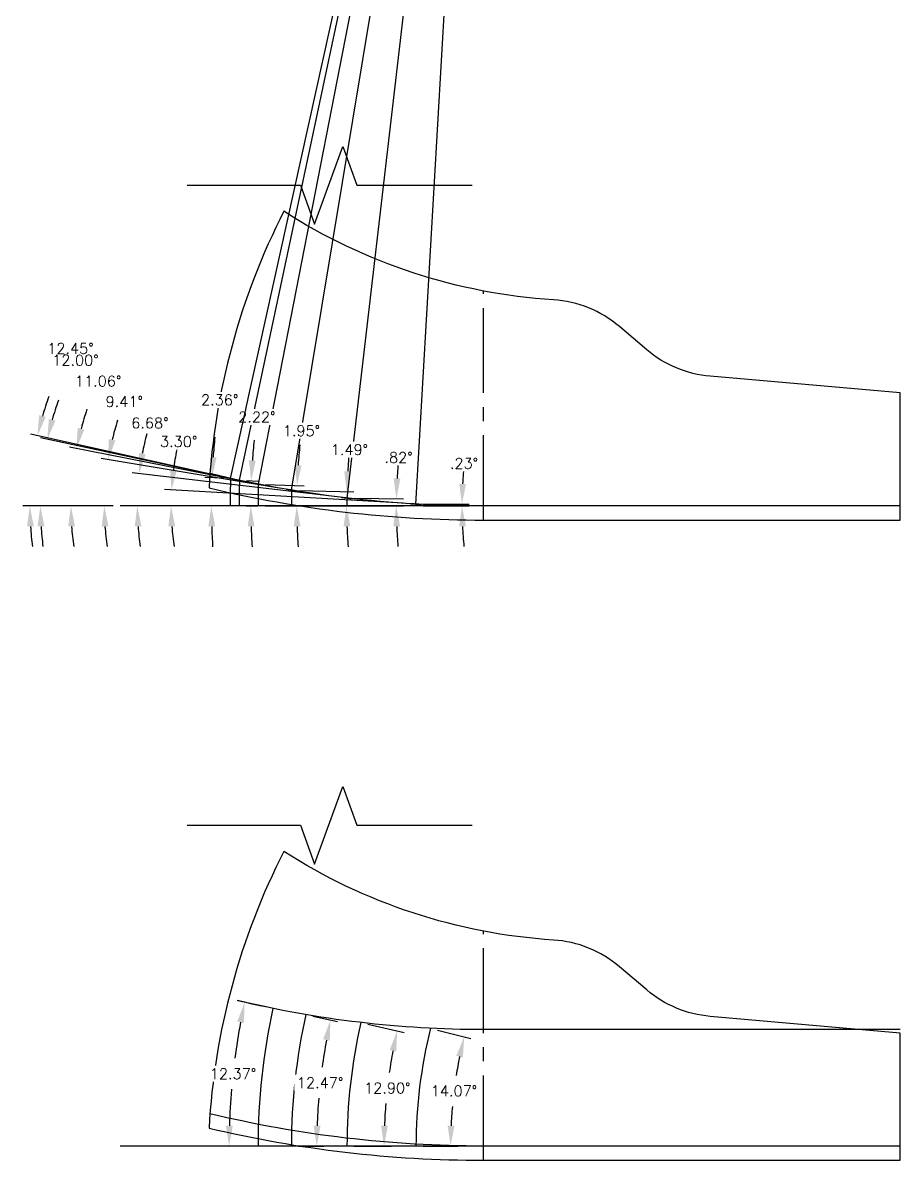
# Model space of a CAD drawing. Extents: x 34 to 150, y -20 to 22.
# Drawn here: x 116.43 to 124.19, y -20.41 to -10.35 of the extents above; entities that cross this region are included whole.
import ezdxf

# ---------------------------------------------------------------- set-up
doc = ezdxf.new("R2010")
doc.units = 0
doc.header["$MEASUREMENT"] = 0
doc.header["$PDMODE"] = 35
doc.linetypes.add('CENTER2', pattern=[1.125, 0.75, -0.125, 0.125, -0.125])
doc.layers.get('0').update_dxf_attribs({"linetype": 'CONTINUOUS'})
doc.layers.get('Defpoints').update_dxf_attribs({"color": 10, "linetype": 'CONTINUOUS'})
for name, color, linetype in [('CLine', 5, 'CENTER2'), ('Dims', 4, 'CONTINUOUS'), ('TEXT', 3, 'CONTINUOUS')]:
    doc.layers.add(name, color=color, linetype=linetype)
doc.styles.add('RomanS', font='romans')
doc.dimstyles.get("Standard").update_dxf_attribs({"dimtxt": 0.094, "dimasz": 0.18, "dimexe": 0.0625, "dimexo": 0.0625, "dimgap": 0.09, "dimtad": 0, "dimtih": 1, "dimtoh": 1, "dimdec": 4, "dimzin": 4, "dimdsep": 46, "dimtxsty": 'RomanS', "dimcen": 0.09, "dimazin": 1, "dimtfac": 1, "dimtdec": 4, "dimtofl": 0, "dimtmove": 0, "dimatfit": 1, "dimfxl": 1, "dimtfill": 1, "dimtolj": 1, "dimtzin": 0, "dimarcsym": 0})

# ---------------------------------------------------------------- blocks, each defined once
blk = doc.blocks.new('*D454')
at = {"layer": 'Defpoints', "color": 0, "transparency": 16777216}
for p in [(117.744, -14.574), (117.293, -14.621), (119.861, -14.601), (119.961, -14.607), (120.507, -14.621)]:
    blk.add_point(p, dxfattribs=at)
at = {"layer": 'Dims', "color": 0, "lineweight": -2, "transparency": 16777216}
blk.add_line((119.798, -14.597), (117.686, -14.475), dxfattribs=at)
for start, end in [(168.3327, 172.5176), (184.1849, 188.3697)]:
    blk.add_arc((120.209, -14.621), 2.465, start, end, dxfattribs=at)
at = {"layer": 'Dims', "color": 0, "transparency": 16777216}
for points in [[(117.795, -14.303), (117.735, -14.297), (117.748, -14.479)], [(117.72, -14.802), (117.78, -14.8), (117.744, -14.621)]]:
    blk.add_solid(points, dxfattribs=at)
at = {"layer": 'Dims', "color": 0, "transparency": 16777216, "insert": (117.811, -14.051), "char_height": 0.094, "attachment_point": 5, "style": 'RomanS', "bg_fill": 3, "box_fill_scale": 1.25, "bg_fill_color": 256, "bg_fill_true_color": 13158600, "bg_fill_transparency": 0}
blk.add_mtext('\\A1;3.30°', dxfattribs=at)
blk = doc.blocks.new('*D455')
at = {"layer": 'Defpoints', "color": 0, "transparency": 16777216}
for p in [(117.447, -14.525), (119.251, -14.545), (119.35, -14.556), (117.293, -14.621), (120.507, -14.621)]:
    blk.add_point(p, dxfattribs=at)
at = {"layer": 'Dims', "color": 0, "lineweight": -2, "transparency": 16777216}
blk.add_line((119.189, -14.537), (117.4, -14.328), dxfattribs=at)
for start, end in [(164.9212, 169.1202), (184.199, 188.3981)]:
    blk.add_arc((119.902, -14.621), 2.457, start, end, dxfattribs=at)
at = {"layer": 'Dims', "color": 0, "transparency": 16777216}
for points in [[(117.519, -14.162), (117.46, -14.153), (117.462, -14.335)], [(117.422, -14.802), (117.482, -14.8), (117.445, -14.621)]]:
    blk.add_solid(points, dxfattribs=at)
at = {"layer": 'Dims', "color": 0, "transparency": 16777216, "insert": (117.557, -13.887), "char_height": 0.094, "attachment_point": 5, "style": 'RomanS', "bg_fill": 3, "box_fill_scale": 1.25, "bg_fill_color": 256, "bg_fill_true_color": 13158600, "bg_fill_transparency": 0}
blk.add_mtext('\\A1;6.68°', dxfattribs=at)
blk = doc.blocks.new('*D456')
at = {"layer": 'Defpoints', "color": 0, "transparency": 16777216}
for p in [(117.157, -14.484), (118.761, -14.473), (118.86, -14.489), (117.293, -14.621), (120.507, -14.621)]:
    blk.add_point(p, dxfattribs=at)
at = {"layer": 'Dims', "color": 0, "lineweight": -2, "transparency": 16777216}
for p, q in [((118.699, -14.463), (117.125, -14.202)), ((117.231, -14.621), (117.091, -14.621))]:
    blk.add_line(p, q, dxfattribs=at)
for start, end in [(162.3337, 166.4598), (184.1261, 188.2521)]:
    blk.add_arc((119.653, -14.621), 2.5, start, end, dxfattribs=at)
at = {"layer": 'Dims', "color": 0, "transparency": 16777216}
for points in [[(117.252, -14.042), (117.193, -14.03), (117.187, -14.212)], [(117.13, -14.802), (117.19, -14.8), (117.153, -14.621)]]:
    blk.add_solid(points, dxfattribs=at)
at = {"layer": 'Dims', "color": 0, "transparency": 16777216, "insert": (117.33, -13.698), "char_height": 0.094, "attachment_point": 5, "style": 'RomanS', "bg_fill": 3, "box_fill_scale": 1.25, "bg_fill_color": 256, "bg_fill_true_color": 13158600, "bg_fill_transparency": 0}
blk.add_mtext('\\A1;9.41°', dxfattribs=at)
blk = doc.blocks.new('*D457')
at = {"layer": 'Defpoints', "color": 0, "transparency": 16777216}
for p in [(116.863, -14.451), (118.467, -14.418), (118.565, -14.438), (117.293, -14.621), (120.507, -14.621)]:
    blk.add_point(p, dxfattribs=at)
at = {"layer": 'Dims', "color": 0, "lineweight": -2, "transparency": 16777216}
for p, q in [((118.406, -14.406), (116.846, -14.101)), ((117.231, -14.621), (116.795, -14.621))]:
    blk.add_line(p, q, dxfattribs=at)
for start, end in [(161.1352, 165.0354), (183.9002, 187.8004)]:
    blk.add_arc((119.503, -14.621), 2.645, start, end, dxfattribs=at)
at = {"layer": 'Dims', "color": 0, "transparency": 16777216}
for points in [[(116.977, -13.945), (116.918, -13.931), (116.907, -14.113)], [(116.834, -14.802), (116.894, -14.8), (116.858, -14.621)]]:
    blk.add_solid(points, dxfattribs=at)
at = {"layer": 'Dims', "color": 0, "transparency": 16777216, "insert": (117.099, -13.517), "char_height": 0.094, "attachment_point": 5, "style": 'RomanS', "bg_fill": 3, "box_fill_scale": 1.25, "bg_fill_color": 256, "bg_fill_true_color": 13158600, "bg_fill_transparency": 0}
blk.add_mtext('\\A1;11.06°', dxfattribs=at)
blk = doc.blocks.new('*D458')
at = {"layer": 'Defpoints', "color": 0, "transparency": 16777216}
for p in [(118.301, -14.384), (116.594, -14.423), (118.399, -14.404), (117.293, -14.621), (120.507, -14.621)]:
    blk.add_point(p, dxfattribs=at)
at = {"layer": 'Dims', "color": 0, "lineweight": -2, "transparency": 16777216}
for p, q in [((118.24, -14.371), (116.588, -14.019)), ((117.231, -14.621), (116.525, -14.621))]:
    blk.add_line(p, q, dxfattribs=at)
for start, end in [(160.7034, 164.3495), (183.646, 187.2921)]:
    blk.add_arc((119.417, -14.621), 2.829, start, end, dxfattribs=at)
at = {"layer": 'Dims', "color": 0, "transparency": 16777216}
for points in [[(116.722, -13.865), (116.663, -13.851), (116.649, -14.032)], [(116.563, -14.802), (116.623, -14.8), (116.588, -14.621)]]:
    blk.add_solid(points, dxfattribs=at)
at = {"layer": 'Dims', "color": 0, "transparency": 16777216, "insert": (116.898, -13.332), "char_height": 0.094, "attachment_point": 5, "style": 'RomanS', "bg_fill": 3, "box_fill_scale": 1.25, "bg_fill_color": 256, "bg_fill_true_color": 13158600, "bg_fill_transparency": 0}
blk.add_mtext('\\A1;12.00°', dxfattribs=at)
blk = doc.blocks.new('*D459')
at = {"layer": 'Defpoints', "color": 0, "transparency": 16777216}
for p in [(119.911, -14.604), (119.911, -14.621), (120.318, -14.616), (124.195, -14.621)]:
    blk.add_point(p, dxfattribs=at)
at = {"layer": 'Dims', "color": 0, "lineweight": -2, "transparency": 16777216}
for p, q in [((119.973, -14.604), (120.38, -14.606)), ((119.973, -14.621), (120.38, -14.621))]:
    blk.add_line(p, q, dxfattribs=at)
for start, end in [(174.4497, 177.11), (182.6603, 185.3206)]:
    blk.add_arc((124.195, -14.621), 3.877, start, end, dxfattribs=at)
at = {"layer": 'Dims', "color": 0, "transparency": 16777216}
for points in [[(120.353, -14.426), (120.293, -14.425), (120.318, -14.605)], [(120.292, -14.802), (120.352, -14.8), (120.318, -14.621)]]:
    blk.add_solid(points, dxfattribs=at)
at = {"layer": 'Dims', "color": 0, "transparency": 16777216, "insert": (120.336, -14.244), "char_height": 0.094, "attachment_point": 5, "style": 'RomanS', "bg_fill": 3, "box_fill_scale": 1.25, "bg_fill_color": 256, "bg_fill_true_color": 13158600, "bg_fill_transparency": 0}
blk.add_mtext('\\A1;.23°', dxfattribs=at)
blk = doc.blocks.new('*D460')
at = {"layer": 'Defpoints', "color": 0, "transparency": 16777216}
for p in [(119.3, -14.55), (119.3, -14.621), (119.737, -14.599), (124.195, -14.621)]:
    blk.add_point(p, dxfattribs=at)
at = {"layer": 'Dims', "color": 0, "lineweight": -2, "transparency": 16777216}
for p, q in [((119.363, -14.551), (119.799, -14.558)), ((119.362, -14.621), (119.799, -14.621))]:
    blk.add_line(p, q, dxfattribs=at)
for start, end in [(174.5487, 176.8621), (182.3133, 184.6266)]:
    blk.add_arc((124.195, -14.621), 4.458, start, end, dxfattribs=at)
at = {"layer": 'Dims', "color": 0, "transparency": 16777216}
for points in [[(119.773, -14.378), (119.713, -14.376), (119.737, -14.557)], [(119.71, -14.801), (119.77, -14.8), (119.736, -14.621)]]:
    blk.add_solid(points, dxfattribs=at)
at = {"layer": 'Dims', "color": 0, "transparency": 16777216, "insert": (119.757, -14.192), "char_height": 0.094, "attachment_point": 5, "style": 'RomanS', "bg_fill": 3, "box_fill_scale": 1.25, "bg_fill_color": 256, "bg_fill_true_color": 13158600, "bg_fill_transparency": 0}
blk.add_mtext('\\A1;.82°', dxfattribs=at)
blk = doc.blocks.new('*D461')
at = {"layer": 'Defpoints', "color": 0, "transparency": 16777216}
for p in [(118.81, -14.481), (119.297, -14.579), (118.809, -14.621), (124.195, -14.621)]:
    blk.add_point(p, dxfattribs=at)
at = {"layer": 'Dims', "color": 0, "lineweight": -2, "transparency": 16777216}
for p, q in [((118.873, -14.483), (119.361, -14.495)), ((118.871, -14.621), (119.359, -14.621))]:
    blk.add_line(p, q, dxfattribs=at)
for start, end in [(174.3024, 176.408), (182.1055, 184.211)]:
    blk.add_arc((124.195, -14.621), 4.898, start, end, dxfattribs=at)
at = {"layer": 'Dims', "color": 0, "transparency": 16777216}
for points in [[(119.336, -14.315), (119.276, -14.313), (119.298, -14.494)], [(119.27, -14.801), (119.33, -14.8), (119.296, -14.621)]]:
    blk.add_solid(points, dxfattribs=at)
at = {"layer": 'Dims', "color": 0, "transparency": 16777216, "insert": (119.322, -14.123), "char_height": 0.094, "attachment_point": 5, "style": 'RomanS', "bg_fill": 3, "box_fill_scale": 1.25, "bg_fill_color": 256, "bg_fill_true_color": 13158600, "bg_fill_transparency": 0}
blk.add_mtext('\\A1;1.49°', dxfattribs=at)
blk = doc.blocks.new('*D462')
at = {"layer": 'Defpoints', "color": 0, "transparency": 16777216}
for p in [(118.516, -14.428), (118.856, -14.56), (118.513, -14.621), (124.195, -14.621)]:
    blk.add_point(p, dxfattribs=at)
at = {"layer": 'Dims', "color": 0, "lineweight": -2, "transparency": 16777216}
for p, q in [((118.579, -14.43), (118.922, -14.442)), ((118.576, -14.621), (118.918, -14.621))]:
    blk.add_line(p, q, dxfattribs=at)
for start, end in [(174.1914, 176.1232), (181.9318, 183.8635)]:
    blk.add_arc((124.195, -14.621), 5.339, start, end, dxfattribs=at)
at = {"layer": 'Dims', "color": 0, "transparency": 16777216}
for points in [[(118.898, -14.261), (118.838, -14.258), (118.859, -14.44)], [(118.829, -14.801), (118.889, -14.8), (118.856, -14.621)]]:
    blk.add_solid(points, dxfattribs=at)
at = {"layer": 'Dims', "color": 0, "transparency": 16777216, "insert": (118.898, -13.956), "char_height": 0.094, "attachment_point": 5, "style": 'RomanS', "bg_fill": 3, "box_fill_scale": 1.25, "bg_fill_color": 256, "bg_fill_true_color": 13158600, "bg_fill_transparency": 0}
blk.add_mtext('\\A1;1.95°', dxfattribs=at)
blk = doc.blocks.new('*D463')
at = {"layer": 'Defpoints', "color": 0, "transparency": 16777216}
for p in [(118.35, -14.394), (118.45, -14.547), (118.345, -14.621), (124.195, -14.621)]:
    blk.add_point(p, dxfattribs=at)
at = {"layer": 'Dims', "color": 0, "lineweight": -2, "transparency": 16777216}
for p, q in [((118.412, -14.396), (118.516, -14.4)), ((118.408, -14.621), (118.512, -14.621))]:
    blk.add_line(p, q, dxfattribs=at)
for start, end in [(174.1873, 175.9822), (181.795, 183.5899)]:
    blk.add_arc((124.195, -14.621), 5.746, start, end, dxfattribs=at)
at = {"layer": 'Dims', "color": 0, "transparency": 16777216}
for points in [[(118.493, -14.22), (118.433, -14.217), (118.453, -14.398)], [(118.422, -14.801), (118.482, -14.8), (118.449, -14.621)]]:
    blk.add_solid(points, dxfattribs=at)
at = {"layer": 'Dims', "color": 0, "transparency": 16777216, "insert": (118.503, -13.834), "char_height": 0.094, "attachment_point": 5, "style": 'RomanS', "bg_fill": 3, "box_fill_scale": 1.25, "bg_fill_color": 256, "bg_fill_true_color": 13158600, "bg_fill_transparency": 0}
blk.add_mtext('\\A1;2.22°', dxfattribs=at)
blk = doc.blocks.new('*D548')
at = {"layer": 'Defpoints', "color": 0, "transparency": 16777216}
for p in [(118.222, -14.366), (116.502, -14.412), (118.319, -14.388), (117.293, -14.621), (120.507, -14.621)]:
    blk.add_point(p, dxfattribs=at)
at = {"layer": 'Dims', "color": 0, "lineweight": -2, "transparency": 16777216}
for p, q in [((118.161, -14.353), (116.501, -13.986)), ((117.231, -14.621), (116.432, -14.621))]:
    blk.add_line(p, q, dxfattribs=at)
for start, end in [(160.3895, 163.9693), (183.5798, 187.1597)]:
    blk.add_arc((119.376, -14.621), 2.881, start, end, dxfattribs=at)
at = {"layer": 'Dims', "color": 0, "transparency": 16777216}
for points in [[(116.635, -13.833), (116.577, -13.818), (116.562, -14)], [(116.47, -14.802), (116.53, -14.8), (116.494, -14.621)]]:
    blk.add_solid(points, dxfattribs=at)
at = {"layer": 'Dims', "color": 0, "transparency": 16777216, "insert": (116.854, -13.228), "char_height": 0.094, "attachment_point": 5, "style": 'RomanS', "bg_fill": 3, "box_fill_scale": 1.25, "bg_fill_color": 256, "bg_fill_true_color": 13158600, "bg_fill_transparency": 0}
blk.add_mtext('\\A1;12.45°', dxfattribs=at)
blk = doc.blocks.new('*D549')
at = {"layer": 'Defpoints', "color": 0, "transparency": 16777216}
for p in [(118.271, -14.377), (118.102, -14.537), (118.266, -14.621), (124.195, -14.621)]:
    blk.add_point(p, dxfattribs=at)
at = {"layer": 'Dims', "color": 0, "lineweight": -2, "transparency": 16777216}
for p, q in [((118.208, -14.374), (118.044, -14.368)), ((118.203, -14.621), (118.039, -14.621))]:
    blk.add_line(p, q, dxfattribs=at)
for start, end in [(174.2566, 175.949), (181.6924, 183.3849)]:
    blk.add_arc((124.195, -14.621), 6.094, start, end, dxfattribs=at)
at = {"layer": 'Dims', "color": 0, "transparency": 16777216}
for points in [[(118.146, -14.192), (118.086, -14.189), (118.106, -14.37)], [(118.074, -14.801), (118.134, -14.8), (118.101, -14.621)]]:
    blk.add_solid(points, dxfattribs=at)
at = {"layer": 'Dims', "color": 0, "transparency": 16777216, "insert": (118.174, -13.683), "char_height": 0.094, "attachment_point": 5, "style": 'RomanS', "bg_fill": 3, "box_fill_scale": 1.25, "bg_fill_color": 256, "bg_fill_true_color": 13158600, "bg_fill_transparency": 0}
blk.add_mtext('\\A1;2.36°', dxfattribs=at)
blk = doc.blocks.new('*D587')
at = {"layer": 'Defpoints', "color": 0, "transparency": 16777216}
for p in [(120.039, -19.24), (120.271, -19.633), (119.911, -20.282), (124.195, -20.282)]:
    blk.add_point(p, dxfattribs=at)
at = {"layer": 'TEXT', "color": 0, "lineweight": -2, "transparency": 16777216}
for p, q in [((120.1, -19.255), (120.397, -19.33)), ((119.973, -20.282), (120.28, -20.282))]:
    blk.add_line(p, q, dxfattribs=at)
for start, end in [(168.5204, 170.9706), (174.9482, 177.407)]:
    blk.add_arc((124.195, -20.282), 3.978, start, end, dxfattribs=at)
at = {"layer": 'TEXT', "color": 0, "transparency": 16777216}
for points in [[(120.268, -19.483), (120.326, -19.497), (120.337, -19.314)], [(120.251, -20.102), (120.191, -20.101), (120.217, -20.282)]]:
    blk.add_solid(points, dxfattribs=at)
at = {"layer": 'TEXT', "color": 0, "transparency": 16777216, "insert": (120.247, -19.794), "char_height": 0.094, "attachment_point": 5, "style": 'RomanS', "bg_fill": 3, "box_fill_scale": 1.25, "bg_fill_color": 256, "bg_fill_true_color": 13158600, "bg_fill_transparency": 0}
blk.add_mtext('\\A1;14.07°', dxfattribs=at)
blk = doc.blocks.new('*D588')
at = {"layer": 'Defpoints', "color": 0, "transparency": 16777216}
for p in [(119.424, -19.189), (119.68, -19.599), (119.3, -20.282), (124.195, -20.282)]:
    blk.add_point(p, dxfattribs=at)
at = {"layer": 'TEXT', "color": 0, "lineweight": -2, "transparency": 16777216}
for p, q in [((119.485, -19.202), (119.805, -19.276)), ((119.362, -20.282), (119.691, -20.282))]:
    blk.add_line(p, q, dxfattribs=at)
for start, end in [(169.3554, 171.8153), (175.2756, 177.7415)]:
    blk.add_arc((124.195, -20.282), 4.567, start, end, dxfattribs=at)
at = {"layer": 'TEXT', "color": 0, "transparency": 16777216}
for points in [[(119.678, -19.432), (119.736, -19.444), (119.744, -19.262)], [(119.662, -20.102), (119.602, -20.101), (119.628, -20.282)]]:
    blk.add_solid(points, dxfattribs=at)
at = {"layer": 'TEXT', "color": 0, "transparency": 16777216, "insert": (119.657, -19.768), "char_height": 0.094, "attachment_point": 5, "style": 'RomanS', "bg_fill": 3, "box_fill_scale": 1.25, "bg_fill_color": 256, "bg_fill_true_color": 13158600, "bg_fill_transparency": 0}
blk.add_mtext('\\A1;12.90°', dxfattribs=at)
blk = doc.blocks.new('*D589')
at = {"layer": 'Defpoints', "color": 0, "transparency": 16777216}
for p in [(118.936, -19.118), (119.087, -19.535), (118.809, -20.282), (124.195, -20.282)]:
    blk.add_point(p, dxfattribs=at)
at = {"layer": 'TEXT', "color": 0, "lineweight": -2, "transparency": 16777216}
for p, q in [((118.997, -19.132), (119.216, -19.18)), ((118.871, -20.282), (119.095, -20.282))]:
    blk.add_line(p, q, dxfattribs=at)
for start, end in [(169.5272, 172.2326), (175.2922, 178.0021)]:
    blk.add_arc((124.195, -20.282), 5.162, start, end, dxfattribs=at)
at = {"layer": 'TEXT', "color": 0, "transparency": 16777216}
for points in [[(119.089, -19.337), (119.148, -19.349), (119.154, -19.167)], [(119.066, -20.102), (119.006, -20.101), (119.033, -20.282)]]:
    blk.add_solid(points, dxfattribs=at)
at = {"layer": 'TEXT', "color": 0, "transparency": 16777216, "insert": (119.063, -19.721), "char_height": 0.094, "attachment_point": 5, "style": 'RomanS', "bg_fill": 3, "box_fill_scale": 1.25, "bg_fill_color": 256, "bg_fill_true_color": 13158600, "bg_fill_transparency": 0}
blk.add_mtext('\\A1;12.47°', dxfattribs=at)
blk = doc.blocks.new('*D590')
at = {"layer": 'Defpoints', "color": 0, "transparency": 16777216}
for p in [(118.645, -19.064), (118.319, -19.43), (118.513, -20.282), (124.195, -20.282)]:
    blk.add_point(p, dxfattribs=at)
at = {"layer": 'TEXT', "color": 0, "lineweight": -2, "transparency": 16777216}
for p, q in [((118.584, -19.051), (118.334, -18.996)), ((118.451, -20.282), (118.195, -20.282))]:
    blk.add_line(p, q, dxfattribs=at)
for start, end in [(169.3641, 172.4821), (175.1417, 178.2631)]:
    blk.add_arc((124.195, -20.282), 5.938, start, end, dxfattribs=at)
at = {"layer": 'TEXT', "color": 0, "transparency": 16777216}
for points in [[(118.33, -19.18), (118.388, -19.192), (118.395, -19.009)], [(118.29, -20.102), (118.23, -20.101), (118.257, -20.282)]]:
    blk.add_solid(points, dxfattribs=at)
at = {"layer": 'TEXT', "color": 0, "transparency": 16777216, "insert": (118.292, -19.642), "char_height": 0.094, "attachment_point": 5, "style": 'RomanS', "bg_fill": 3, "box_fill_scale": 1.25, "bg_fill_color": 256, "bg_fill_true_color": 13158600, "bg_fill_transparency": 0}
blk.add_mtext('\\A1;12.37°', dxfattribs=at)

msp = doc.modelspace()

# ---------------------------------------------------------------- linework, layer by layer
at = {"color": 0}
for p, q in [((120.50748, -14.62088), (117.29307, -14.62088)), ((120.50748, -20.28161), (117.29307, -20.28161))]:
    msp.add_line(p, q, dxfattribs=at)
at = {"linetype": 'Continuous', "flags": 128}
for points in [[(117.8878, -11.78396), (118.8878, -11.78396), (119.0128, -12.12739), (119.2628, -11.44052), (119.3878, -11.78396), (120.40866, -11.78396)], [(117.8878, -17.44468), (118.8878, -17.44468), (119.0128, -17.78812), (119.2628, -17.10125), (119.3878, -17.44468), (120.40866, -17.44468)]]:
    msp.add_lwpolyline(points, dxfattribs=at)
at = {"color": 0, "flags": 128}
for points in [[(121.12673, -12.79824, -0.12752335), (118.74241, -12.01506, 0.10457938), (118.07964, -14.46134, 0.05839981), (120.50748, -14.74588), (124.19498, -14.74588), (124.19498, -13.62088), (122.51258, -13.47369, -0.15554789), (121.95207, -13.23942), (121.71074, -13.03429, 0.16158945)], [(121.12673, -18.45897, -0.12752335), (118.74241, -17.67578, 0.10457938), (118.07964, -20.12206, 0.05839981), (120.50748, -20.40661), (124.19498, -20.40661), (124.19498, -19.28161), (122.51258, -19.13441, -0.15554789), (121.95207, -18.90015), (121.71074, -18.69501, 0.16158945)]]:
    msp.add_lwpolyline(points, format="xyb", close=True, dxfattribs=at)
at = {"layer": 'CLine'}
for p, q in [((120.50748, -14.74588), (120.50748, -12.7197)), ((120.50748, -20.40661), (120.50748, -18.38043))]:
    msp.add_line(p, q, dxfattribs=at)
at = {"layer": 'CLine', "color": 1, "linetype": 'Continuous', "flags": 128}
for points in [[(124.19498, -14.62088), (120.50748, -14.62088, -0.0589088), (118.08807, -14.33484)], [(124.19498, -19.25161), (120.50748, -19.25161, -0.0589088), (118.32826, -18.99396, -0.0589088)], [(124.19498, -20.28161), (120.50748, -20.28161, -0.0589088), (118.08807, -19.99556)]]:
    msp.add_lwpolyline(points, format="xyb", dxfattribs=at)
at = {"layer": 'Dims'}
for p, q in [((118.3496, -14.39399), (120.50748, -4.24588)), ((118.51639, -14.42803), (120.50748, -4.24588)), ((118.81044, -14.48115), (120.50748, -4.24588)), ((119.30049, -14.55043), (120.50748, -4.24588)), ((119.9107, -14.6037), (120.50748, -4.24588)), ((118.3007, -14.38359), (118.39851, -14.40439)), ((118.46732, -14.41844), (118.56547, -14.43763)), ((118.76112, -14.47297), (118.85977, -14.48933)), ((119.25083, -14.54462), (119.35015, -14.55625)), ((119.86078, -14.60083), (119.96061, -14.60658))]:
    msp.add_line(p, q, dxfattribs=at)
for radius, start in [(5.84978, 177.777184), (5.68186, 178.054938), (5.38635, 178.513458), (4.895, 179.175385), (4.28432, 179.770269)]:
    msp.add_arc((124.19498, -14.62088), radius, start, 180, dxfattribs=at)
at = {"layer": 'TEXT'}
for radius, start in [(5.68186, 167.627202), (5.38635, 167.529316), (4.895, 167.096846), (4.28432, 165.927389)]:
    msp.add_arc((124.19498, -20.28161), radius, start, 180, dxfattribs=at)

# ---------------------------------------------------------------- next in the draw order: dimensions: what is measured, and where the dimension line sits
at = {"layer": 'Dims'}
dim = msp.add_angular_dim_2l(base=(117.74434, -14.57359), line1=((120.50748, -14.62088), (117.29307, -14.62088)), line2=((119.86078, -14.60083), (119.96061, -14.60658)), dimstyle='Standard', dxfattribs=at)
dim.commit()
dim.dimension.update_dxf_attribs({"geometry": '*D454', "text_midpoint": (117.81067, -14.05097), "dimtype": 162})
at = {"layer": 'TEXT'}
dim = msp.add_angular_dim_3p(base=(120.27055, -19.6332), center=(124.19498, -20.28161), p1=(120.03924, -19.23987), p2=(119.91066, -20.28161), dimstyle='Standard', dxfattribs=at)
dim.commit()
dim.dimension.update_dxf_attribs({"geometry": '*D587', "text_midpoint": (120.2473, -19.79435)})

# ---------------------------------------------------------------- next in the draw order: dimensions: what is measured, and where the dimension line sits
at = {"layer": 'Dims'}
dim = msp.add_angular_dim_2l(base=(117.44714, -14.52542), line1=((120.50748, -14.62088), (117.29307, -14.62088)), line2=((119.25083, -14.54462), (119.35015, -14.55625)), dimstyle='Standard', dxfattribs=at)
dim.commit()
dim.dimension.update_dxf_attribs({"geometry": '*D455', "text_midpoint": (117.55738, -13.88728), "dimtype": 162})
at = {"layer": 'TEXT'}
dim = msp.add_angular_dim_3p(base=(119.67974, -19.59857), center=(124.19498, -20.28161), p1=(119.42359, -19.18853), p2=(119.29999, -20.28161), dimstyle='Standard', dxfattribs=at)
dim.commit()
dim.dimension.update_dxf_attribs({"geometry": '*D588', "text_midpoint": (119.65729, -19.76849)})

# ---------------------------------------------------------------- next in the draw order: dimensions: what is measured, and where the dimension line sits
at = {"layer": 'Dims'}
dim = msp.add_angular_dim_2l(base=(117.156881, -14.484021), line1=((120.507483, -14.62088), (117.293067, -14.62088)), line2=((118.761116, -14.472968), (118.859769, -14.489325)), dimstyle='Standard', dxfattribs=at)
dim.commit()
dim.dimension.update_dxf_attribs({"geometry": '*D456', "text_midpoint": (117.329534, -13.698428), "dimtype": 162})
at = {"layer": 'TEXT'}
dim = msp.add_angular_dim_3p(base=(119.08695, -19.53517), center=(124.19498, -20.28161), p1=(118.93571, -19.11848), p2=(118.80863, -20.28161), dimstyle='Standard', dxfattribs=at)
dim.commit()
dim.dimension.update_dxf_attribs({"geometry": '*D589', "text_midpoint": (119.06324, -19.72092)})

# ---------------------------------------------------------------- next in the draw order: dimensions: what is measured, and where the dimension line sits
at = {"layer": 'Dims'}
dim = msp.add_angular_dim_2l(base=(116.86327, -14.45075), line1=((120.50748, -14.62088), (117.29307, -14.62088)), line2=((118.46732, -14.41844), (118.56547, -14.43763)), dimstyle='Standard', dxfattribs=at)
dim.commit()
dim.dimension.update_dxf_attribs({"geometry": '*D457', "text_midpoint": (117.09923, -13.51689), "dimtype": 162})
at = {"layer": 'TEXT'}
dim = msp.add_angular_dim_3p(base=(118.3185, -19.42971), center=(124.19498, -20.28161), p1=(118.64509, -19.06414), p2=(118.51312, -20.28161), dimstyle='Standard', dxfattribs=at)
dim.commit()
dim.dimension.update_dxf_attribs({"geometry": '*D590', "text_midpoint": (118.29165, -19.64172)})

# ---------------------------------------------------------------- next in the draw order: dimensions: what is measured, and where the dimension line sits
at = {"layer": 'Dims'}
dim = msp.add_angular_dim_2l(base=(116.594418, -14.423459), line1=((120.507483, -14.62088), (117.293067, -14.62088)), line2=((118.300696, -14.383593), (118.398509, -14.404392)), dimstyle='Standard', dxfattribs=at)
dim.commit()
dim.dimension.update_dxf_attribs({"geometry": '*D458', "text_midpoint": (116.898116, -13.332108), "dimtype": 162})

# ---------------------------------------------------------------- next in the draw order: dimensions: what is measured, and where the dimension line sits
dim = msp.add_angular_dim_3p(base=(120.31788, -14.6157), center=(124.19498, -14.62088), p1=(119.9107, -14.6037), p2=(119.91066, -14.62088), dimstyle='Standard', dxfattribs=at)
dim.commit()
dim.dimension.update_dxf_attribs({"geometry": '*D459', "text_midpoint": (120.33622, -14.24419), "dimtype": 165})

# ---------------------------------------------------------------- next in the draw order: dimensions: what is measured, and where the dimension line sits
dim = msp.add_angular_dim_3p(base=(119.73654, -14.59949), center=(124.19498, -14.62088), p1=(119.30049, -14.55043), p2=(119.29999, -14.62088), dimstyle='Standard', dxfattribs=at)
dim.commit()
dim.dimension.update_dxf_attribs({"geometry": '*D460', "text_midpoint": (119.7572, -14.19169), "dimtype": 165})

# ---------------------------------------------------------------- next in the draw order: dimensions: what is measured, and where the dimension line sits
dim = msp.add_angular_dim_3p(base=(119.29667, -14.57852), center=(124.19498, -14.62088), p1=(118.81044, -14.48115), p2=(118.80863, -14.62088), dimstyle='Standard', dxfattribs=at)
dim.commit()
dim.dimension.update_dxf_attribs({"geometry": '*D461', "text_midpoint": (119.3218, -14.12349), "dimtype": 165})

# ---------------------------------------------------------------- next in the draw order: dimensions: what is measured, and where the dimension line sits
dim = msp.add_angular_dim_3p(base=(118.85631, -14.56047), center=(124.19498, -14.62088), p1=(118.51639, -14.42803), p2=(118.51312, -14.62088), dimstyle='Standard', dxfattribs=at)
dim.commit()
dim.dimension.update_dxf_attribs({"geometry": '*D462', "text_midpoint": (118.89756, -13.95572), "dimtype": 165})

# ---------------------------------------------------------------- next in the draw order: dimensions: what is measured, and where the dimension line sits
dim = msp.add_angular_dim_3p(base=(118.44953, -14.54658), center=(124.19498, -14.62088), p1=(118.3496, -14.39399), p2=(118.3452, -14.62088), dimstyle='Standard', dxfattribs=at)
dim.commit()
dim.dimension.update_dxf_attribs({"geometry": '*D463', "text_midpoint": (118.50317, -13.83412), "dimtype": 165})

# ---------------------------------------------------------------- next in the draw order: linework, layer by layer
for p, q in [((118.27061, -14.37687), (120.50748, -4.24588)), ((118.22178, -14.36609), (118.31943, -14.38765))]:
    msp.add_line(p, q, dxfattribs=at)
msp.add_arc((124.19498, -14.62088), 5.9294, 177.641488, 180, dxfattribs=at)

# ---------------------------------------------------------------- next in the draw order: dimensions: what is measured, and where the dimension line sits
dim = msp.add_angular_dim_2l(base=(116.50189, -14.41234), line1=((120.50748, -14.62088), (117.29307, -14.62088)), line2=((118.22178, -14.36609), (118.31943, -14.38765)), dimstyle='Standard', dxfattribs=at)
dim.commit()
dim.dimension.update_dxf_attribs({"geometry": '*D548', "text_midpoint": (116.85359, -13.2276), "dimtype": 162})

# ---------------------------------------------------------------- next in the draw order: dimensions: what is measured, and where the dimension line sits
dim = msp.add_angular_dim_3p(base=(118.10165, -14.53727), center=(124.19498, -14.62088), p1=(118.27061, -14.37687), p2=(118.26558, -14.62088), dimstyle='Standard', dxfattribs=at)
dim.commit()
dim.dimension.update_dxf_attribs({"geometry": '*D549', "text_midpoint": (118.17376, -13.6825), "dimtype": 165})

doc.saveas('drawing.dxf')
